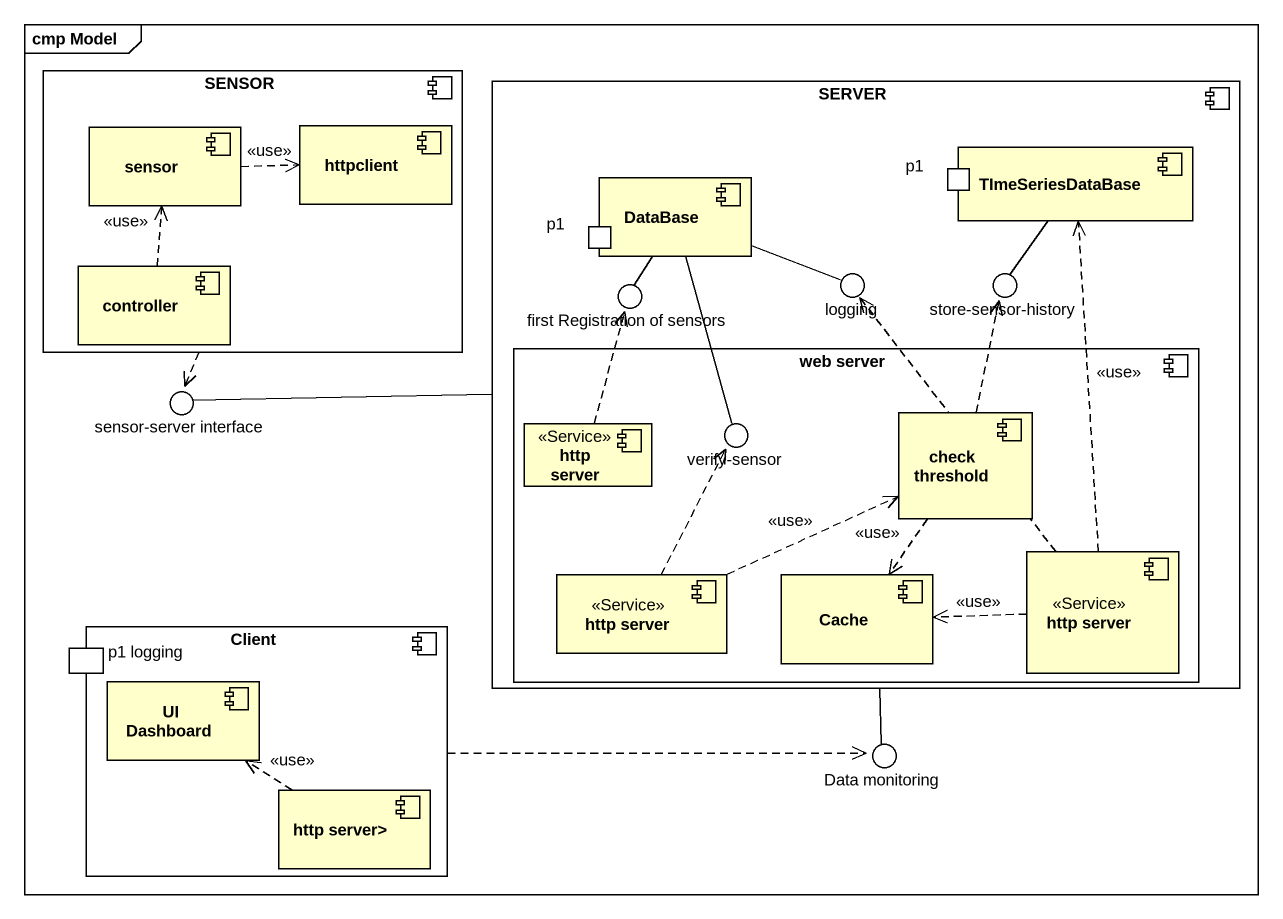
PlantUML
@startuml
mainframe cmp Model
component SENSOR {
  component sensor
  component httpclient
  component controller
}
component SERVER {
  component "DataBase" as DataBase_ {
    port "p1" as p1_2
  }
  component TImeSeriesDataBase {
    port p1
  }
  component "web server" as web_server {
    component "http server" as http_server <<Service>>
    component "check threshold" as check_threshold
    component "http server" as http_server_2 <<Service>>
    component Cache
    component "http server" as http_server_3 <<Service>>
  }
}
() "first Registration of sensors" as first_Registration_of
() logging
() "store-sensor-history" as store_sensor_history
() "sensor-server interface" as sensor_server_interface
() "verify-sensor" as verify_sensor
component Client {
  port "p1 logging" as p1_logging
  component "UI Dashboard" as UI_Dashboard
  component "http server>" as http_server_4
}
() "Data monitoring" as Data_monitoring
SERVER -left- first_Registration_of
SERVER -up- logging
SERVER -up- store_sensor_history
web_server -up- verify_sensor
SENSOR ..> sensor_server_interface
SERVER -left- sensor_server_interface
SERVER -- Data_monitoring
sensor .right.> httpclient : <<use>>
DataBase_ -- first_Registration_of
DataBase_ -right- logging
DataBase_ -- verify_sensor
TImeSeriesDataBase -- store_sensor_history
controller .up.> sensor : <<use>>
http_server .up.> first_Registration_of
check_threshold .up.> store_sensor_history
check_threshold ..> Cache : <<use>>
http_server_2 .up.> verify_sensor
http_server_2 .right.> check_threshold : <<use>>
http_server_3 .up.> TImeSeriesDataBase : <<use>>
http_server_3 .up.> logging
http_server_3 .left.> Cache : <<use>>
Client .right.> Data_monitoring
http_server_4 .up.> UI_Dashboard : <<use>>
@enduml
